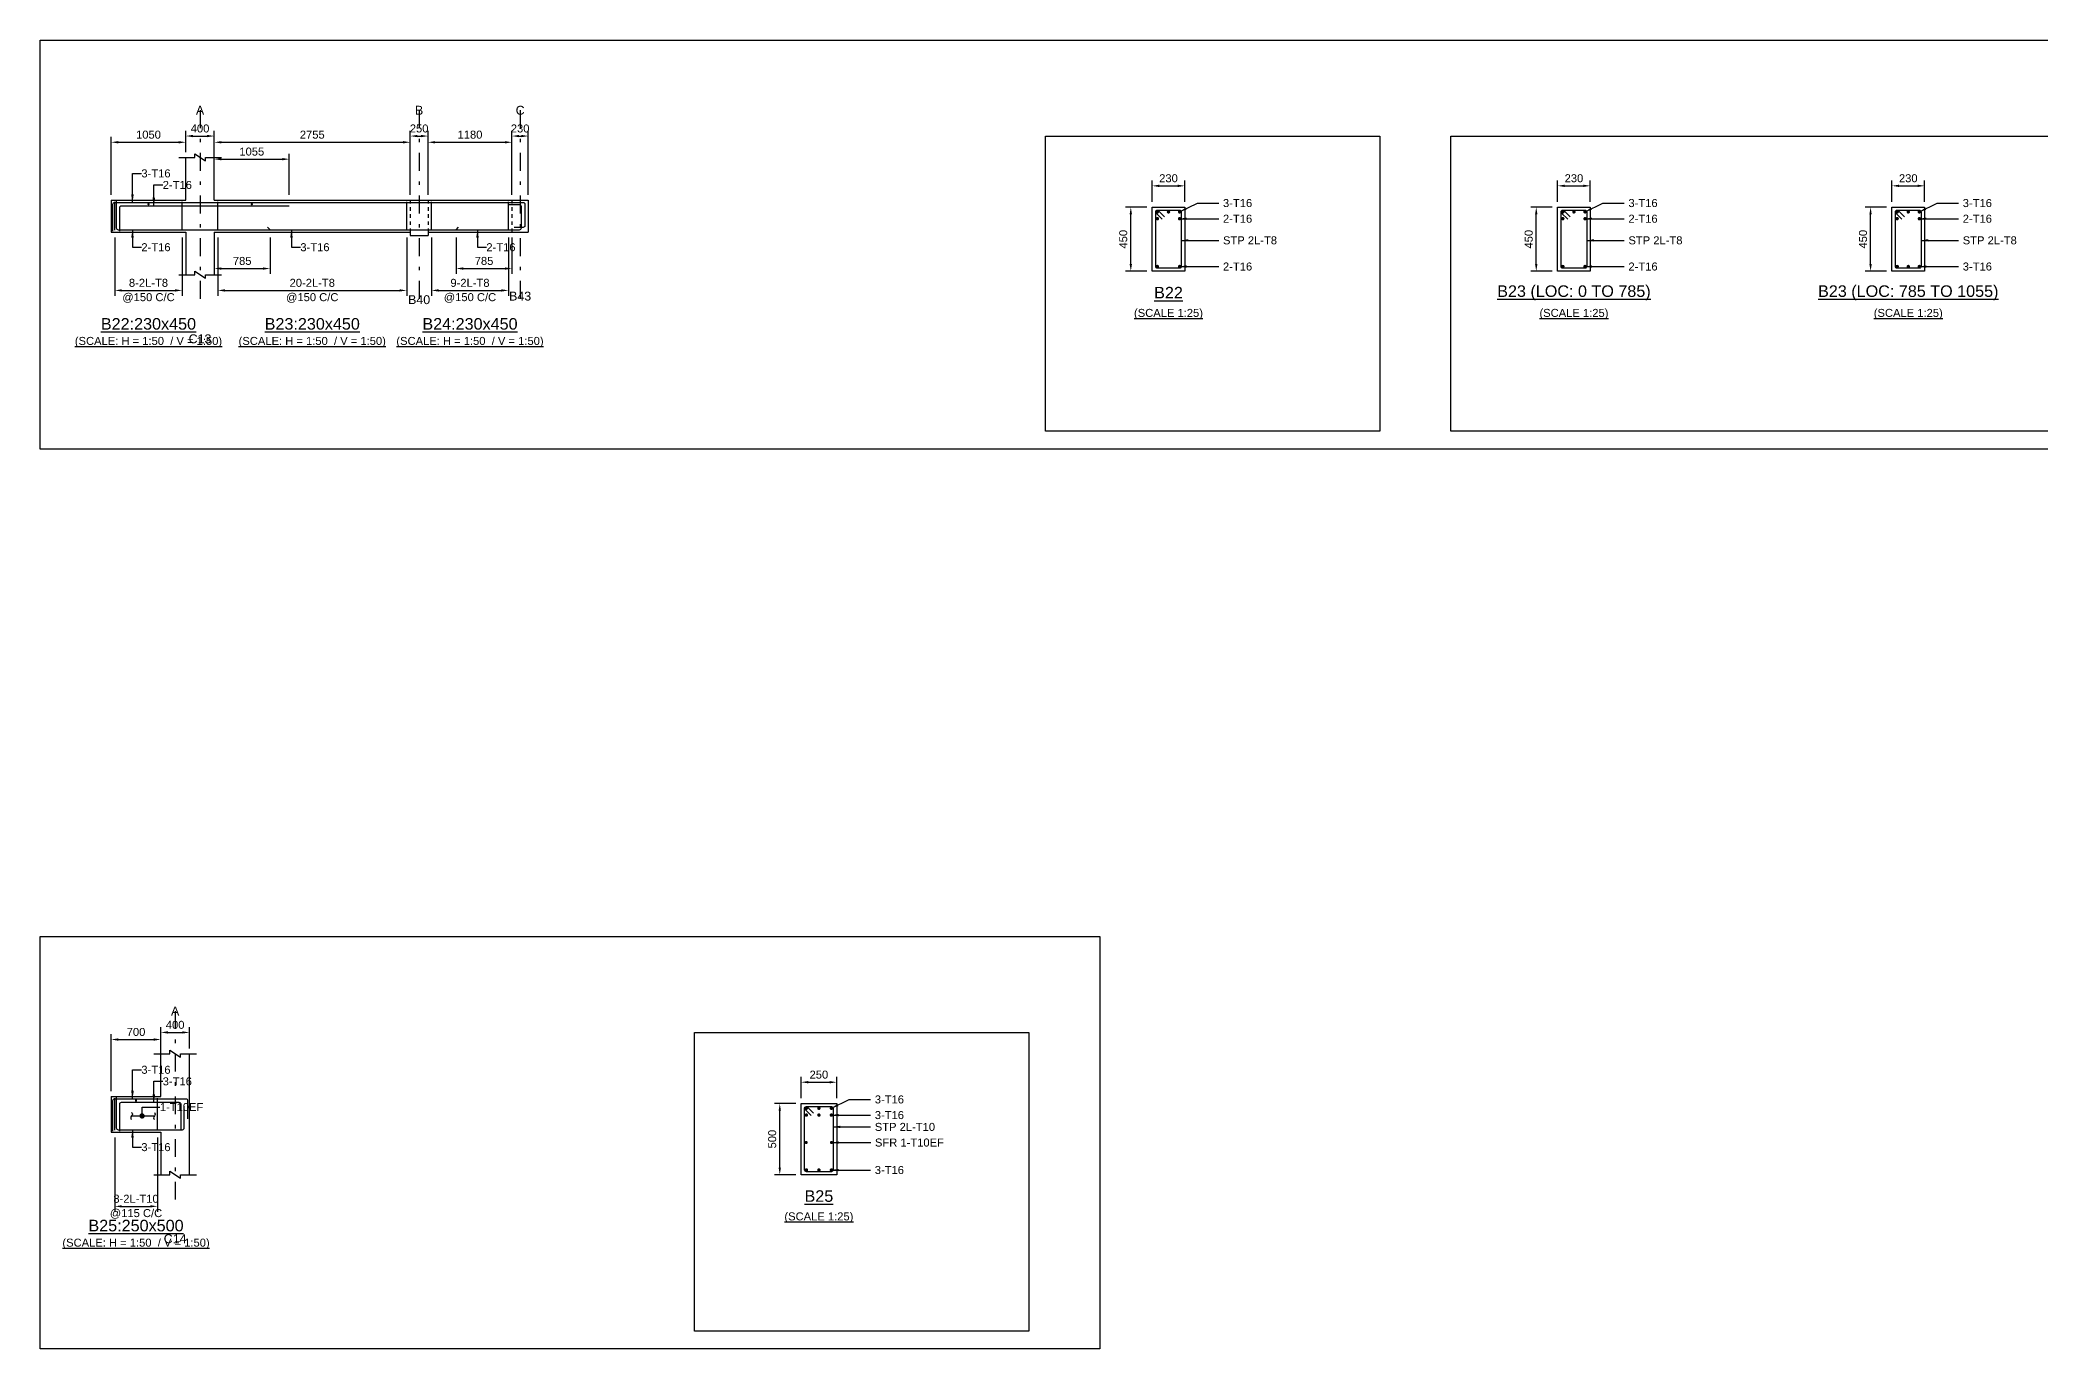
# Model space of a CAD drawing. Header units: inches. Extents: x -2000 to 143800, y -765100 to 3300.
# Drawn here: x -2000 to 54234, y -336100 to -299300 of the extents above; entities that cross this region are included whole.
import ezdxf
from ezdxf.enums import TextEntityAlignment as Align

# ---------------------------------------------------------------- set-up
doc = ezdxf.new("R2010")
doc.units = ezdxf.units.IN
doc.header["$LTSCALE"] = 1000
doc.header["$MEASUREMENT"] = 0
doc.linetypes.add('SCCenter', pattern=[1.2, 0.5, -0.3, 0.1, -0.3])
doc.linetypes.add('SCHidden', pattern=[0.2, 0.1, -0.1])
for name, color, linetype in [('Concrete Line', 2, 'Continuous'), ('Cut Line', 31, 'Continuous'), ('Dimension', 31, 'Continuous'), ('Grid', 8, 'Continuous'), ('Labels', 4, 'Continuous'), ('Labels_Support', 4, 'Continuous'), ('Link', 225, 'Continuous'), ('Reinforcement', 4, 'Continuous'), ('Schedule Border', 60, 'Continuous'), ('Spacer', 4, 'Continuous'), ('Text', 31, 'Continuous'), ('Text_Scale', 31, 'Continuous')]:
    doc.layers.add(name, color=color, linetype=linetype)
doc.styles.add('SC-SansSerif', font='SansSerif')
doc.styles.get("Standard").update_dxf_attribs({"font": 'txt.shx'})
doc.dimstyles.new('SCBBSDimStyl', dxfattribs={"dimtxt": 225, "dimasz": 200, "dimexe": 150, "dimexo": 150, "dimgap": 100, "dimtad": 1, "dimtoh": 1, "dimdec": 0, "dimzin": 0, "dimdsep": 46, "dimtxsty": 'SC-SansSerif', "dimcen": 0.09, "dimclrd": 8, "dimclre": 8, "dimclrt": 31, "dimadec": 0, "dimazin": 0, "dimtfac": 1, "dimtdec": 0, "dimtix": 1, "dimtofl": 0, "dimtmove": 0, "dimatfit": 3, "dimfxl": 1, "dimtolj": 1, "dimtzin": 0, "dimarcsym": 0})
doc.dimstyles.get("Standard").update_dxf_attribs({"dimtxt": 0.18, "dimasz": 225, "dimexe": 0.18, "dimexo": 0.0625, "dimgap": 0.09, "dimtad": 0, "dimtih": 1, "dimtoh": 1, "dimdec": 4, "dimzin": 0, "dimdsep": 46, "dimtxsty": 'Standard', "dimcen": 0.09, "dimadec": 0, "dimazin": 0, "dimtfac": 1, "dimtdec": 4, "dimtofl": 0, "dimtmove": 0, "dimatfit": 3, "dimfxl": 1, "dimtolj": 1, "dimtzin": 0, "dimarcsym": 0})

# ---------------------------------------------------------------- blocks, each defined once
blk = doc.blocks.new('*D197')
at = {"color": 8, "linetype": 'ByBlock', "lineweight": -2}
for p, q in [((100, -304850), (100, -306490)), ((2000, -304850), (2000, -306490)), ((300, -306340), (1800, -306340))]:
    blk.add_line(p, q, dxfattribs=at)
at = {"color": 8}
for points in [[(100, -306340), (300, -306307), (300, -306373)], [(2000, -306340), (1800, -306373), (1800, -306307)]]:
    blk.add_solid(points, dxfattribs=at)
at = {"layer": 'DEFPOINTS', "color": 31}
for p in [(100, -304700), (2000, -304700), (100, -306340)]:
    blk.add_point(p, dxfattribs=at)
at = {"color": 31, "char_height": 225, "attachment_point": 5, "style": 'SC-SansSerif'}
for s, insert in [('\\A1;@150 C/C', (1050, -306552)), ('\\A1;8-2L-T8', (1050, -306128))]:
    blk.add_mtext(s, dxfattribs=dict(at, insert=insert))
blk = doc.blocks.new('*D198')
at = {"color": 8, "linetype": 'ByBlock', "lineweight": -2}
for p, q in [((3000, -304850), (3000, -306490)), ((8310, -304850), (8310, -306490)), ((3200, -306340), (8110, -306340))]:
    blk.add_line(p, q, dxfattribs=at)
at = {"color": 8}
for points in [[(3000, -306340), (3200, -306307), (3200, -306373)], [(8310, -306340), (8110, -306373), (8110, -306307)]]:
    blk.add_solid(points, dxfattribs=at)
at = {"layer": 'DEFPOINTS', "color": 31}
for p in [(3000, -304700), (8310, -304700), (3000, -306340)]:
    blk.add_point(p, dxfattribs=at)
at = {"color": 31, "char_height": 225, "attachment_point": 5, "style": 'SC-SansSerif'}
for s, insert in [('\\A1;@150 C/C', (5655, -306552)), ('\\A1;20-2L-T8', (5655, -306128))]:
    blk.add_mtext(s, dxfattribs=dict(at, insert=insert))
blk = doc.blocks.new('*D199')
at = {"color": 8, "linetype": 'ByBlock', "lineweight": -2}
for p, q in [((9010, -304850), (9010, -306490)), ((11170, -304850), (11170, -306490)), ((9210, -306340), (10970, -306340))]:
    blk.add_line(p, q, dxfattribs=at)
at = {"color": 8}
for points in [[(9010, -306340), (9210, -306307), (9210, -306373)], [(11170, -306340), (10970, -306373), (10970, -306307)]]:
    blk.add_solid(points, dxfattribs=at)
at = {"layer": 'DEFPOINTS', "color": 31}
for p in [(9010, -304700), (11170, -304700), (9010, -306340)]:
    blk.add_point(p, dxfattribs=at)
at = {"color": 31, "char_height": 225, "attachment_point": 5, "style": 'SC-SansSerif'}
for s, insert in [('\\A1;@150 C/C', (10090, -306552)), ('\\A1;9-2L-T8', (10090, -306128))]:
    blk.add_mtext(s, dxfattribs=dict(at, insert=insert))
blk = doc.blocks.new('*D200')
at = {"color": 8, "linetype": 'ByBlock', "lineweight": -2}
for p, q in [((2900, -303650), (2900, -302500)), ((5010, -303650), (5010, -302500)), ((3100, -302650), (4810, -302650))]:
    blk.add_line(p, q, dxfattribs=at)
at = {"color": 8}
for points in [[(2900, -302650), (3100, -302617), (3100, -302683)], [(5010, -302650), (4810, -302683), (4810, -302617)]]:
    blk.add_solid(points, dxfattribs=at)
at = {"layer": 'DEFPOINTS', "color": 31}
for p in [(2900, -302650), (2900, -303800), (5010, -303800)]:
    blk.add_point(p, dxfattribs=at)
at = {"color": 31, "insert": (3955, -302438), "char_height": 225, "attachment_point": 5, "style": 'SC-SansSerif'}
blk.add_mtext('\\A1;1055', dxfattribs=at)
blk = doc.blocks.new('*D201')
at = {"color": 8, "linetype": 'ByBlock', "lineweight": -2}
for p, q in [((2900, -304850), (2900, -305875)), ((4470, -304850), (4470, -305875)), ((3100, -305725), (4270, -305725))]:
    blk.add_line(p, q, dxfattribs=at)
at = {"color": 8}
for points in [[(2900, -305725), (3100, -305692), (3100, -305758)], [(4470, -305725), (4270, -305758), (4270, -305692)]]:
    blk.add_solid(points, dxfattribs=at)
at = {"layer": 'DEFPOINTS', "color": 31}
for p in [(2900, -304700), (4470, -304700), (2900, -305725)]:
    blk.add_point(p, dxfattribs=at)
at = {"color": 31, "insert": (3685, -305512), "char_height": 225, "attachment_point": 5, "style": 'SC-SansSerif'}
blk.add_mtext('\\A1;785', dxfattribs=at)
blk = doc.blocks.new('*D202')
at = {"color": 8, "linetype": 'ByBlock', "lineweight": -2}
for p, q in [((9700, -304850), (9700, -305875)), ((11270, -304850), (11270, -305875)), ((9900, -305725), (11070, -305725))]:
    blk.add_line(p, q, dxfattribs=at)
at = {"color": 8}
for points in [[(9700, -305725), (9900, -305692), (9900, -305758)], [(11270, -305725), (11070, -305758), (11070, -305692)]]:
    blk.add_solid(points, dxfattribs=at)
at = {"layer": 'DEFPOINTS', "color": 31}
for p in [(9700, -304700), (11270, -304700), (9700, -305725)]:
    blk.add_point(p, dxfattribs=at)
at = {"color": 31, "insert": (10485, -305512), "char_height": 225, "attachment_point": 5, "style": 'SC-SansSerif'}
blk.add_mtext('\\A1;785', dxfattribs=at)
blk = doc.blocks.new('*D203')
at = {"color": 8, "linetype": 'ByBlock', "lineweight": -2}
for p, q in [((29270, -303850), (29270, -303250)), ((29470, -303400), (29990, -303400)), ((30190, -303850), (30190, -303250))]:
    blk.add_line(p, q, dxfattribs=at)
at = {"color": 8}
for points in [[(29270, -303400), (29470, -303367), (29470, -303433)], [(30190, -303400), (29990, -303433), (29990, -303367)]]:
    blk.add_solid(points, dxfattribs=at)
at = {"layer": 'DEFPOINTS', "color": 31}
for p in [(29270, -303400), (29270, -304000), (30190, -304000)]:
    blk.add_point(p, dxfattribs=at)
at = {"color": 31, "insert": (29730, -303188), "char_height": 225, "attachment_point": 5, "style": 'SC-SansSerif'}
blk.add_mtext('\\A1;230', dxfattribs=at)
blk = doc.blocks.new('*D204')
at = {"color": 8, "linetype": 'ByBlock', "lineweight": -2}
for p, q in [((29120, -304000), (28520, -304000)), ((28670, -305600), (28670, -304200)), ((29120, -305800), (28520, -305800))]:
    blk.add_line(p, q, dxfattribs=at)
at = {"color": 8}
for points in [[(28670, -304000), (28703, -304200), (28637, -304200)], [(28670, -305800), (28637, -305600), (28703, -305600)]]:
    blk.add_solid(points, dxfattribs=at)
at = {"layer": 'DEFPOINTS', "color": 31}
for p in [(29270, -304000), (28670, -305800), (29270, -305800)]:
    blk.add_point(p, dxfattribs=at)
at = {"color": 31, "insert": (28458, -304900), "char_height": 225, "attachment_point": 5, "rotation": 90, "style": 'SC-SansSerif'}
blk.add_mtext('\\A1;450', dxfattribs=at)
blk = doc.blocks.new('*D205')
at = {"color": 8, "linetype": 'ByBlock', "lineweight": -2}
for p, q in [((40670, -303850), (40670, -303250)), ((40870, -303400), (41390, -303400)), ((41590, -303850), (41590, -303250))]:
    blk.add_line(p, q, dxfattribs=at)
at = {"color": 8}
for points in [[(40670, -303400), (40870, -303367), (40870, -303433)], [(41590, -303400), (41390, -303433), (41390, -303367)]]:
    blk.add_solid(points, dxfattribs=at)
at = {"layer": 'DEFPOINTS', "color": 31}
for p in [(40670, -303400), (40670, -304000), (41590, -304000)]:
    blk.add_point(p, dxfattribs=at)
at = {"color": 31, "insert": (41130, -303188), "char_height": 225, "attachment_point": 5, "style": 'SC-SansSerif'}
blk.add_mtext('\\A1;230', dxfattribs=at)
blk = doc.blocks.new('*D206')
at = {"color": 8, "linetype": 'ByBlock', "lineweight": -2}
for p, q in [((40520, -304000), (39920, -304000)), ((40070, -305600), (40070, -304200)), ((40520, -305800), (39920, -305800))]:
    blk.add_line(p, q, dxfattribs=at)
at = {"color": 8}
for points in [[(40070, -304000), (40103, -304200), (40037, -304200)], [(40070, -305800), (40037, -305600), (40103, -305600)]]:
    blk.add_solid(points, dxfattribs=at)
at = {"layer": 'DEFPOINTS', "color": 31}
for p in [(40670, -304000), (40070, -305800), (40670, -305800)]:
    blk.add_point(p, dxfattribs=at)
at = {"color": 31, "insert": (39858, -304900), "char_height": 225, "attachment_point": 5, "rotation": 90, "style": 'SC-SansSerif'}
blk.add_mtext('\\A1;450', dxfattribs=at)
blk = doc.blocks.new('*D207')
at = {"color": 8, "linetype": 'ByBlock', "lineweight": -2}
for p, q in [((50070, -303850), (50070, -303250)), ((50270, -303400), (50790, -303400)), ((50990, -303850), (50990, -303250))]:
    blk.add_line(p, q, dxfattribs=at)
at = {"color": 8}
for points in [[(50070, -303400), (50270, -303367), (50270, -303433)], [(50990, -303400), (50790, -303433), (50790, -303367)]]:
    blk.add_solid(points, dxfattribs=at)
at = {"layer": 'DEFPOINTS', "color": 31}
for p in [(50070, -303400), (50070, -304000), (50990, -304000)]:
    blk.add_point(p, dxfattribs=at)
at = {"color": 31, "insert": (50530, -303188), "char_height": 225, "attachment_point": 5, "style": 'SC-SansSerif'}
blk.add_mtext('\\A1;230', dxfattribs=at)
blk = doc.blocks.new('*D208')
at = {"color": 8, "linetype": 'ByBlock', "lineweight": -2}
for p, q in [((49920, -304000), (49320, -304000)), ((49470, -305600), (49470, -304200)), ((49920, -305800), (49320, -305800))]:
    blk.add_line(p, q, dxfattribs=at)
at = {"color": 8}
for points in [[(49470, -304000), (49503, -304200), (49437, -304200)], [(49470, -305800), (49437, -305600), (49503, -305600)]]:
    blk.add_solid(points, dxfattribs=at)
at = {"layer": 'DEFPOINTS', "color": 31}
for p in [(50070, -304000), (49470, -305800), (50070, -305800)]:
    blk.add_point(p, dxfattribs=at)
at = {"color": 31, "insert": (49258, -304900), "char_height": 225, "attachment_point": 5, "rotation": 90, "style": 'SC-SansSerif'}
blk.add_mtext('\\A1;450', dxfattribs=at)
blk = doc.blocks.new('*D215')
at = {"color": 8, "linetype": 'ByBlock', "lineweight": -2}
for p, q in [((0, -303650), (0, -302025)), ((200, -302175), (1900, -302175)), ((2100, -302450), (2100, -302025))]:
    blk.add_line(p, q, dxfattribs=at)
at = {"color": 8}
for points in [[(0, -302175), (200, -302142), (200, -302208)], [(2100, -302175), (1900, -302208), (1900, -302142)]]:
    blk.add_solid(points, dxfattribs=at)
at = {"layer": 'DEFPOINTS', "color": 31}
for p in [(0, -302175), (2100, -302600), (0, -303800)]:
    blk.add_point(p, dxfattribs=at)
at = {"color": 31, "insert": (1050, -301962), "char_height": 225, "attachment_point": 5, "style": 'SC-SansSerif'}
blk.add_mtext('\\A1;1050', dxfattribs=at)
blk = doc.blocks.new('*D216')
at = {"color": 8, "linetype": 'ByBlock', "lineweight": -2}
for p, q in [((2900, -302450), (2900, -302025)), ((3100, -302175), (8210, -302175)), ((8410, -303650), (8410, -302025))]:
    blk.add_line(p, q, dxfattribs=at)
at = {"color": 8}
for points in [[(2900, -302175), (3100, -302142), (3100, -302208)], [(8410, -302175), (8210, -302208), (8210, -302142)]]:
    blk.add_solid(points, dxfattribs=at)
at = {"layer": 'DEFPOINTS', "color": 31}
for p in [(2900, -302175), (2900, -302600), (8410, -303800)]:
    blk.add_point(p, dxfattribs=at)
at = {"color": 31, "insert": (5655, -301962), "char_height": 225, "attachment_point": 5, "style": 'SC-SansSerif'}
blk.add_mtext('\\A1;2755', dxfattribs=at)
blk = doc.blocks.new('*D217')
at = {"color": 8, "linetype": 'ByBlock', "lineweight": -2}
for p, q in [((8910, -303650), (8910, -302025)), ((9110, -302175), (11070, -302175)), ((11270, -303650), (11270, -302025))]:
    blk.add_line(p, q, dxfattribs=at)
at = {"color": 8}
for points in [[(8910, -302175), (9110, -302142), (9110, -302208)], [(11270, -302175), (11070, -302208), (11070, -302142)]]:
    blk.add_solid(points, dxfattribs=at)
at = {"layer": 'DEFPOINTS', "color": 31}
for p in [(8910, -302175), (8910, -303800), (11270, -303800)]:
    blk.add_point(p, dxfattribs=at)
at = {"color": 31, "insert": (10090, -301962), "char_height": 225, "attachment_point": 5, "style": 'SC-SansSerif'}
blk.add_mtext('\\A1;1180', dxfattribs=at)
blk = doc.blocks.new('*D218')
at = {"color": 8, "linetype": 'ByBlock', "lineweight": -2}
for p, q in [((2100, -302450), (2100, -301850)), ((2900, -303650), (2900, -301850)), ((2300, -302000), (2700, -302000))]:
    blk.add_line(p, q, dxfattribs=at)
at = {"color": 8}
for points in [[(2100, -302000), (2300, -301967), (2300, -302033)], [(2900, -302000), (2700, -302033), (2700, -301967)]]:
    blk.add_solid(points, dxfattribs=at)
at = {"layer": 'DEFPOINTS', "color": 31}
for p in [(2100, -302000), (2100, -302600), (2900, -303800)]:
    blk.add_point(p, dxfattribs=at)
at = {"color": 31, "insert": (2500, -301788), "char_height": 225, "attachment_point": 5, "style": 'SC-SansSerif'}
blk.add_mtext('\\A1;400', dxfattribs=at)
blk = doc.blocks.new('*D219')
at = {"color": 8, "linetype": 'ByBlock', "lineweight": -2}
for p, q in [((8410, -303650), (8410, -301850)), ((8910, -303650), (8910, -301850)), ((8610, -302000), (8710, -302000))]:
    blk.add_line(p, q, dxfattribs=at)
at = {"color": 8}
for points in [[(8410, -302000), (8610, -301967), (8610, -302033)], [(8910, -302000), (8710, -302033), (8710, -301967)]]:
    blk.add_solid(points, dxfattribs=at)
at = {"layer": 'DEFPOINTS', "color": 31}
for p in [(8410, -302000), (8410, -303800), (8910, -303800)]:
    blk.add_point(p, dxfattribs=at)
at = {"color": 31, "insert": (8660, -301788), "char_height": 225, "attachment_point": 5, "style": 'SC-SansSerif'}
blk.add_mtext('\\A1;250', dxfattribs=at)
blk = doc.blocks.new('*D220')
at = {"color": 8, "linetype": 'ByBlock', "lineweight": -2}
for p, q in [((11270, -303650), (11270, -301850)), ((11730, -303650), (11730, -301850)), ((11470, -302000), (11530, -302000))]:
    blk.add_line(p, q, dxfattribs=at)
at = {"color": 8}
for points in [[(11270, -302000), (11470, -301967), (11470, -302033)], [(11730, -302000), (11530, -302033), (11530, -301967)]]:
    blk.add_solid(points, dxfattribs=at)
at = {"layer": 'DEFPOINTS', "color": 31}
for p in [(11270, -302000), (11270, -303800), (11730, -303800)]:
    blk.add_point(p, dxfattribs=at)
at = {"color": 31, "insert": (11500, -301788), "char_height": 225, "attachment_point": 5, "style": 'SC-SansSerif'}
blk.add_mtext('\\A1;230', dxfattribs=at)
blk = doc.blocks.new('*D221')
at = {"color": 8, "linetype": 'ByBlock', "lineweight": -2}
for p, q in [((100, -330150), (100, -332240)), ((1300, -330150), (1300, -332240)), ((300, -332090), (1100, -332090))]:
    blk.add_line(p, q, dxfattribs=at)
at = {"color": 8}
for points in [[(100, -332090), (300, -332057), (300, -332123)], [(1300, -332090), (1100, -332123), (1100, -332057)]]:
    blk.add_solid(points, dxfattribs=at)
at = {"layer": 'DEFPOINTS', "color": 31}
for p in [(100, -330000), (1300, -330000), (100, -332090)]:
    blk.add_point(p, dxfattribs=at)
at = {"color": 31, "char_height": 225, "attachment_point": 5, "style": 'SC-SansSerif'}
for s, insert in [('\\A1;8-2L-T10', (700, -331878)), ('\\A1;@115 C/C', (700, -332302))]:
    blk.add_mtext(s, dxfattribs=dict(at, insert=insert))
blk = doc.blocks.new('*D222')
at = {"color": 8, "linetype": 'ByBlock', "lineweight": -2}
for p, q in [((19400, -329050), (19400, -328450)), ((19600, -328600), (20200, -328600)), ((20400, -329050), (20400, -328450))]:
    blk.add_line(p, q, dxfattribs=at)
at = {"color": 8}
for points in [[(19400, -328600), (19600, -328567), (19600, -328633)], [(20400, -328600), (20200, -328633), (20200, -328567)]]:
    blk.add_solid(points, dxfattribs=at)
at = {"layer": 'DEFPOINTS', "color": 31}
for p in [(19400, -328600), (19400, -329200), (20400, -329200)]:
    blk.add_point(p, dxfattribs=at)
at = {"color": 31, "insert": (19900, -328388), "char_height": 225, "attachment_point": 5, "style": 'SC-SansSerif'}
blk.add_mtext('\\A1;250', dxfattribs=at)
blk = doc.blocks.new('*D223')
at = {"color": 8, "linetype": 'ByBlock', "lineweight": -2}
for p, q in [((19250, -329200), (18650, -329200)), ((18800, -331000), (18800, -329400)), ((19250, -331200), (18650, -331200))]:
    blk.add_line(p, q, dxfattribs=at)
at = {"color": 8}
for points in [[(18800, -329200), (18833, -329400), (18767, -329400)], [(18800, -331200), (18767, -331000), (18833, -331000)]]:
    blk.add_solid(points, dxfattribs=at)
at = {"layer": 'DEFPOINTS', "color": 31}
for p in [(19400, -329200), (18800, -331200), (19400, -331200)]:
    blk.add_point(p, dxfattribs=at)
at = {"color": 31, "insert": (18588, -330200), "char_height": 225, "attachment_point": 5, "rotation": 90, "style": 'SC-SansSerif'}
blk.add_mtext('\\A1;500', dxfattribs=at)
blk = doc.blocks.new('*D224')
at = {"color": 8, "linetype": 'ByBlock', "lineweight": -2}
for p, q in [((0, -328850), (0, -327250)), ((1400, -327650), (1400, -327250)), ((200, -327400), (1200, -327400))]:
    blk.add_line(p, q, dxfattribs=at)
at = {"color": 8}
for points in [[(0, -327400), (200, -327367), (200, -327433)], [(1400, -327400), (1200, -327433), (1200, -327367)]]:
    blk.add_solid(points, dxfattribs=at)
at = {"layer": 'DEFPOINTS', "color": 31}
for p in [(0, -327400), (1400, -327800), (0, -329000)]:
    blk.add_point(p, dxfattribs=at)
at = {"color": 31, "insert": (700, -327188), "char_height": 225, "attachment_point": 5, "style": 'SC-SansSerif'}
blk.add_mtext('\\A1;700', dxfattribs=at)
blk = doc.blocks.new('*D225')
at = {"color": 8, "linetype": 'ByBlock', "lineweight": -2}
for p, q in [((1400, -328850), (1400, -327050)), ((1600, -327200), (2000, -327200)), ((2200, -327650), (2200, -327050))]:
    blk.add_line(p, q, dxfattribs=at)
at = {"color": 8}
for points in [[(1400, -327200), (1600, -327167), (1600, -327233)], [(2200, -327200), (2000, -327233), (2000, -327167)]]:
    blk.add_solid(points, dxfattribs=at)
at = {"layer": 'DEFPOINTS', "color": 31}
for p in [(1400, -327200), (2200, -327800), (1400, -329000)]:
    blk.add_point(p, dxfattribs=at)
at = {"color": 31, "insert": (1800, -326988), "char_height": 225, "attachment_point": 5, "style": 'SC-SansSerif'}
blk.add_mtext('\\A1;400', dxfattribs=at)

msp = doc.modelspace()

# ---------------------------------------------------------------- linework, layer by layer
msp.add_lwpolyline([(870, -329548), (870, -329298), (1370, -329298)])
at = {"layer": 'Concrete Line'}
for p, q in [((2100, -303800), (2100, -302600)), ((2900, -303800), (2900, -302600)), ((0, -303800), (0, -304700)), ((2100, -304700), (2100, -305900)), ((2900, -304700), (2900, -305900)), ((1400, -329000), (1400, -327800)), ((2200, -331200), (2200, -327800)), ((0, -329000), (0, -330000)), ((1400, -330000), (1400, -331200))]:
    msp.add_line(p, q, dxfattribs=at)
for points in [[(0, -303800), (2100, -303800)], [(2900, -303800), (8410, -303800)], [(8410, -303800), (8910, -303800)], [(8910, -303800), (11270, -303800)], [(11270, -303800), (11730, -303800)], [(11730, -303800), (11730, -304700)], [(0, -304700), (2100, -304700)], [(2900, -304700), (8410, -304700)], [(8410, -304700), (8410, -304800)], [(8910, -304700), (8910, -304800)], [(8910, -304700), (11270, -304700)], [(11270, -304700), (11730, -304700)], [(8410, -304800), (8910, -304800)], [(0, -329000), (1400, -329000)], [(0, -330000), (1400, -330000)]]:
    msp.add_lwpolyline(points, dxfattribs=at)
at = {"layer": 'Concrete Line', "color": 8, "linetype": 'SCHidden'}
for points in [[(8410, -303800), (8410, -304700)], [(8910, -303800), (8910, -304700)], [(11270, -303800), (11270, -304700)]]:
    msp.add_lwpolyline(points, dxfattribs=at)
at = {"layer": 'Concrete Line'}
for points in [[(29270, -304000), (30190, -304000), (30190, -305800), (29270, -305800)], [(40670, -304000), (41590, -304000), (41590, -305800), (40670, -305800)], [(50070, -304000), (50990, -304000), (50990, -305800), (50070, -305800)], [(19400, -329200), (20400, -329200), (20400, -331200), (19400, -331200)]]:
    msp.add_lwpolyline(points, close=True, dxfattribs=at)
at = {"layer": 'Cut Line'}
for points in [[(1900, -302600), (2350, -302600), (2350, -302500), (2650, -302700), (2650, -302600), (3100, -302600)], [(1900, -305900), (2350, -305900), (2350, -305800), (2650, -306000), (2650, -305900), (3100, -305900)], [(1200, -327800), (1650, -327800), (1650, -327700), (1950, -327900), (1950, -327800), (2400, -327800)], [(1200, -331200), (1650, -331200), (1650, -331100), (1950, -331300), (1950, -331200), (2400, -331200)]]:
    msp.add_lwpolyline(points, dxfattribs=at)
at = {"layer": 'Dimension', "color": 8, "const_width": 75}
msp.add_lwpolyline([(832.5, -329548, 1), (907.5, -329548, 1)], format="xyb", close=True, dxfattribs=at)
at = {"layer": 'Grid', "linetype": 'SCCenter'}
for p, q in [((2500, -301275), (2500, -306700)), ((8660, -301275), (8660, -306700)), ((11500, -301275), (11500, -306700)), ((1800, -326600), (1800, -332000))]:
    msp.add_line(p, q, dxfattribs=at)
at = {"layer": 'Grid'}
for centre in [(2500, -301275), (8660, -301275), (11500, -301275), (1800, -326600)]:
    msp.add_circle(centre, 0, dxfattribs=at)
at = {"layer": 'Link'}
for p, q in [((100, -304650), (100, -303850)), ((2000, -304650), (2000, -303850)), ((3000, -304650), (3000, -303850)), ((8310, -304650), (8310, -303850)), ((9010, -304650), (9010, -303850)), ((11170, -304650), (11170, -303850)), ((100, -329950), (100, -329050)), ((1300, -329950), (1300, -329050))]:
    msp.add_line(p, q, dxfattribs=at)
for points in [[(29553.8, -304335.6), (29384.1, -304165.9, -0.6681786), (29418, -304084), (30042, -304084, -0.4142136), (30090, -304132), (30090, -305668, -0.4142136), (30042, -305716), (29418, -305716, -0.4142136), (29370, -305668), (29370, -304132, -0.6681786), (29451.9, -304098.1), (29621.6, -304267.8)], [(40953.8, -304335.6), (40784.1, -304165.9, -0.6681786), (40818, -304084), (41442, -304084, -0.4142136), (41490, -304132), (41490, -305668, -0.4142136), (41442, -305716), (40818, -305716, -0.4142136), (40770, -305668), (40770, -304132, -0.6681786), (40851.9, -304098.1), (41021.6, -304267.8)], [(50353.8, -304335.6), (50184.1, -304165.9, -0.6681786), (50218, -304084), (50842, -304084, -0.4142136), (50890, -304132), (50890, -305668, -0.4142136), (50842, -305716), (50218, -305716, -0.4142136), (50170, -305668), (50170, -304132, -0.6681786), (50251.9, -304098.1), (50421.6, -304267.8)], [(19683.8, -329535.6), (19514.1, -329365.9, -0.6681786), (19548, -329284), (20252, -329284, -0.4142136), (20300, -329332), (20300, -331068, -0.4142136), (20252, -331116), (19548, -331116, -0.4142136), (19500, -331068), (19500, -329332, -0.6681786), (19581.9, -329298.1), (19751.6, -329467.8)]]:
    msp.add_lwpolyline(points, format="xyb", dxfattribs=at)
at = {"layer": 'Reinforcement'}
for points in [[(50, -304675), (50, -303916, -0.4142136), (100, -303866), (11582, -303866, -0.4142136), (11632, -303916), (11632, -304520, -0.4142136), (11582, -304570), (11332, -304570)], [(146, -303825), (146, -304584, 0.4142136), (196, -304634), (11486, -304634, 0.4142136), (11536, -304584), (11536, -303980, 0.4142136), (11486, -303930), (11186, -303930)], [(242, -304675), (242, -304012, -0.4142136), (292, -303962), (5010, -303962)], [(50, -329975), (50, -329116, -0.4142136), (100, -329066), (2100, -329066, -0.4142136), (2150, -329116), (2150, -329628)], [(146, -329025), (146, -329884, 0.4142136), (196, -329934), (2004, -329934, 0.4142136), (2054, -329884), (2054, -329276)], [(242, -329975), (242, -329212, -0.4142136), (292, -329162), (1908, -329162, -0.4142136), (1958, -329212), (1958, -329916)], [(575, -329448, -0.5), (575, -329548, 0.5), (575, -329648)], [(1215, -329448, -0.5), (1215, -329548, 0.5), (1215, -329648)]]:
    msp.add_lwpolyline(points, format="xyb", dxfattribs=at)
for points, const_width in [([(29394, -304132, 1), (29442, -304132, 1)], 48), ([(29706, -304132, 1), (29754, -304132, 1)], 48), ([(30018, -304132, 1), (30066, -304132, 1)], 48), ([(40794, -304132, 1), (40842, -304132, 1)], 48), ([(41106, -304132, 1), (41154, -304132, 1)], 48), ([(41418, -304132, 1), (41466, -304132, 1)], 48), ([(50194, -304132, 1), (50242, -304132, 1)], 48), ([(50506, -304132, 1), (50554, -304132, 1)], 48), ([(50818, -304132, 1), (50866, -304132, 1)], 48), ([(29394, -304324, 1), (29442, -304324, 1)], 48), ([(30018, -304324, 1), (30066, -304324, 1)], 48), ([(40794, -304324, 1), (40842, -304324, 1)], 48), ([(41418, -304324, 1), (41466, -304324, 1)], 48), ([(50194, -304324, 1), (50242, -304324, 1)], 48), ([(50818, -304324, 1), (50866, -304324, 1)], 48), ([(29394, -305668, 1), (29442, -305668, 1)], 48), ([(30018, -305668, 1), (30066, -305668, 1)], 48), ([(40794, -305668, 1), (40842, -305668, 1)], 48), ([(41418, -305668, 1), (41466, -305668, 1)], 48), ([(50194, -305668, 1), (50242, -305668, 1)], 48), ([(50506, -305668, 1), (50554, -305668, 1)], 48), ([(50818, -305668, 1), (50866, -305668, 1)], 48), ([(19524, -329332, 1), (19572, -329332, 1)], 48), ([(19524, -329524, 1), (19572, -329524, 1)], 48), ([(19876, -329332, 1), (19924, -329332, 1)], 48), ([(19876, -329524, 1), (19924, -329524, 1)], 48), ([(20228, -329332, 1), (20276, -329332, 1)], 48), ([(20228, -329524, 1), (20276, -329524, 1)], 48), ([(19522, -330296, 1), (19566, -330296, 1)], 44), ([(20234, -330296, 1), (20278, -330296, 1)], 44), ([(19524, -331068, 1), (19572, -331068, 1)], 48), ([(19876, -331068, 1), (19924, -331068, 1)], 48), ([(20228, -331068, 1), (20276, -331068, 1)], 48)]:
    msp.add_lwpolyline(points, format="xyb", close=True, dxfattribs=dict(at, const_width=const_width))
for points in [[(4399.3, -304563.3), (4470, -304634), (9700, -304634), (9770.7, -304563.3)], [(575, -329548), (1215, -329548)]]:
    msp.add_lwpolyline(points, dxfattribs=at)
at = {"layer": 'Schedule Border'}
for points in [[(-2000, -299300), (88670, -299300), (88670, -310800), (-2000, -310800)], [(26270, -302000), (35670, -302000), (35670, -310300), (26270, -310300)], [(37670, -302000), (65870, -302000), (65870, -310300), (37670, -310300)], [(-2000, -324500), (27800, -324500), (27800, -336100), (-2000, -336100)], [(16400, -327200), (25800, -327200), (25800, -335600), (16400, -335600)]]:
    msp.add_lwpolyline(points, close=True, dxfattribs=at)
at = {"layer": 'Spacer', "const_width": 32}
for points in [[(1034, -303914, 1), (1066, -303914, 1)], [(3939, -303914, 1), (3971, -303914, 1)], [(684, -329114, 1), (716, -329114, 1)]]:
    msp.add_lwpolyline(points, format="xyb", close=True, dxfattribs=at)

# ---------------------------------------------------------------- texts
at = {"layer": 'Dimension', "style": 'SC-SansSerif'}
msp.add_text('1-T10EF', height=225, dxfattribs=at).set_placement((1370, -329298), align=Align.MIDDLE_LEFT)
at = {"layer": 'Grid', "style": 'SC-SansSerif'}
for s, p in [('A', (2500, -301275)), ('B', (8660, -301275)), ('C', (11500, -301275)), ('A', (1800, -326600))]:
    msp.add_text(s, height=250, dxfattribs=at).set_placement(p, align=Align.MIDDLE)
at = {"layer": 'Labels', "style": 'SC-SansSerif'}
for s, p in [('%%uB22', (29730, -306400)), ('%%uB23 (LOC: 0 TO 785)', (41130, -306400)), ('%%uB23 (LOC: 785 TO 1055)', (50530, -306400)), ('%%uB25', (19900, -331800))]:
    msp.add_text(s, height=325, dxfattribs=at).set_placement(p, align=Align.MIDDLE)
for s, p in [('%%uB22:230x450', (1050, -307540)), ('%%uB23:230x450', (5655, -307540)), ('%%uB24:230x450', (10090, -307540)), ('%%uB25:250x500', (700, -332890))]:
    msp.add_text(s, height=325, dxfattribs=at).set_placement(p, align=Align.BOTTOM_CENTER)
at = {"layer": 'Labels_Support', "style": 'SC-SansSerif'}
for s, p in [('B40', (8660, -306800)), ('B43', (11500, -306700)), ('C13', (2500, -307900)), ('C14', (1800, -333200))]:
    msp.add_text(s, height=250, dxfattribs=at).set_placement(p, align=Align.BOTTOM_CENTER)
at = {"layer": 'Text', "style": 'SC-SansSerif'}
for s, p in [('3-T16', (850, -303050)), ('2-T16', (1450, -303375)), ('3-T16', (31262, -303884)), ('2-T16', (31262, -304324)), ('3-T16', (42662, -303884)), ('2-T16', (42662, -304324)), ('3-T16', (52062, -303884)), ('2-T16', (52062, -304324)), ('2-T16', (850, -305125)), ('3-T16', (5320, -305125)), ('2-T16', (10550, -305125)), ('STP 2L-T8', (31262, -304932)), ('STP 2L-T8', (42662, -304932)), ('STP 2L-T8', (52062, -304932)), ('2-T16', (31262, -305668)), ('2-T16', (42662, -305668)), ('3-T16', (52062, -305668)), ('3-T16', (850, -328250)), ('3-T16', (1450, -328575)), ('3-T16', (21472, -329084)), ('3-T16', (21472, -329524)), ('STP 2L-T10', (21472, -329856)), ('3-T16', (850, -330425)), ('SFR 1-T10EF', (21476, -330296)), ('3-T16', (21472, -331068))]:
    msp.add_text(s, height=225, dxfattribs=at).set_placement(p, align=Align.MIDDLE_LEFT)
for p in [(29730, -307000), (41130, -307000), (50530, -307000), (19900, -332400)]:
    msp.add_text('%%u(SCALE 1:25)', height=225, dxfattribs=at).set_placement(p, align=Align.MIDDLE)
at = {"layer": 'Text_Scale', "style": 'SC-SansSerif'}
for p in [(1050, -307940), (5655, -307940), (10090, -307940), (700, -333290)]:
    msp.add_text('%%u(SCALE: H = 1:50  / V = 1:50)', height=225, dxfattribs=at).set_placement(p, align=Align.BOTTOM_CENTER)

# ---------------------------------------------------------------- dimensions: what is measured, and where the dimension line sits
at = {"layer": 'Dimension'}
for base, p1, p2, text, picture, middle in [((2100, -302175), (0, -303800), (2100, -302600), '1050', '*D215', (1050, -302175)), ((2900, -302000), (2100, -302600), (2900, -303800), '400', '*D218', (2500, -302000)), ((8410, -302175), (2900, -302600), (8410, -303800), '2755', '*D216', (5655, -302175)), ((8910, -302000), (8410, -303800), (8910, -303800), '250', '*D219', (8660, -302000)), ((11270, -302175), (8910, -303800), (11270, -303800), '1180', '*D217', (10090, -302175)), ((11730, -302000), (11270, -303800), (11730, -303800), '230', '*D220', (11500, -302000)), ((5010, -302650), (2900, -303800), (5010, -303800), '1055', '*D200', (3955, -302650)), ((2000, -306340), (100, -304700), (2000, -304700), '8-2L-T8\\X@150 C/C', '*D197', (1050, -306340)), ((4470, -305725), (2900, -304700), (4470, -304700), '785', '*D201', (3685, -305725)), ((8310, -306340), (3000, -304700), (8310, -304700), '20-2L-T8\\X@150 C/C', '*D198', (5655, -306340)), ((11170, -306340), (9010, -304700), (11170, -304700), '9-2L-T8\\X@150 C/C', '*D199', (10090, -306340)), ((11270, -305725), (9700, -304700), (11270, -304700), '785', '*D202', (10485, -305725)), ((1400, -327400), (0, -329000), (1400, -327800), '700', '*D224', (700, -327400)), ((2200, -327200), (1400, -329000), (2200, -327800), '400', '*D225', (1800, -327200)), ((1300, -332090), (100, -330000), (1300, -330000), '8-2L-T10\\X@115 C/C', '*D221', (700, -332090))]:
    dim = msp.add_linear_dim(base=base, p1=p1, p2=p2, text=text, dimstyle='SCBBSDimStyl', dxfattribs=at)
    dim.commit()
    dim.dimension.update_dxf_attribs({"geometry": picture, "text_midpoint": middle})
for base, p1, p2, angle, text, picture, middle in [((30190, -303400), (29270, -304000), (30190, -304000), 0, '230', '*D203', (29730, -303400)), ((41590, -303400), (40670, -304000), (41590, -304000), 0, '230', '*D205', (41130, -303400)), ((50990, -303400), (50070, -304000), (50990, -304000), 0, '230', '*D207', (50530, -303400)), ((28670, -304000), (29270, -305800), (29270, -304000), 90, '450', '*D204', (28670, -304900)), ((40070, -304000), (40670, -305800), (40670, -304000), 90, '450', '*D206', (40070, -304900)), ((49470, -304000), (50070, -305800), (50070, -304000), 90, '450', '*D208', (49470, -304900)), ((20400, -328600), (19400, -329200), (20400, -329200), 0, '250', '*D222', (19900, -328600)), ((18800, -329200), (19400, -331200), (19400, -329200), 90, '500', '*D223', (18800, -330200))]:
    dim = msp.add_linear_dim(base=base, p1=p1, p2=p2, angle=angle, text=text, dimstyle='SCBBSDimStyl', override={"dimjust": 0}, dxfattribs=at)
    dim.commit()
    dim.dimension.update_dxf_attribs({"geometry": picture, "text_midpoint": middle, "dimtype": 129})

# ---------------------------------------------------------------- leaders
at = {"layer": 'Dimension', "color": 8}
for points, dimstyle in [([(600, -303866), (600, -303050), (850, -303050)], 'Standard'), ([(1200, -303962), (1200, -303375), (1450, -303375)], 'Standard'), ([(30042, -304132), (30542, -303884), (31142, -303884)], 'SCBBSDimStyl'), ([(41442, -304132), (41942, -303884), (42542, -303884)], 'SCBBSDimStyl'), ([(50842, -304132), (51342, -303884), (51942, -303884)], 'SCBBSDimStyl'), ([(600, -304634), (600, -305125), (850, -305125)], 'Standard'), ([(5070, -304634), (5070, -305125), (5320, -305125)], 'Standard'), ([(10300, -304634), (10300, -305125), (10550, -305125)], 'Standard'), ([(30042, -304324), (30542, -304324), (31142, -304324)], 'SCBBSDimStyl'), ([(41442, -304324), (41942, -304324), (42542, -304324)], 'SCBBSDimStyl'), ([(50842, -304324), (51342, -304324), (51942, -304324)], 'SCBBSDimStyl'), ([(30090, -304932), (31142, -304932)], 'SCBBSDimStyl'), ([(41490, -304932), (42542, -304932)], 'SCBBSDimStyl'), ([(50890, -304932), (51942, -304932)], 'SCBBSDimStyl'), ([(30042, -305668), (30542, -305668), (31142, -305668)], 'SCBBSDimStyl'), ([(41442, -305668), (41942, -305668), (42542, -305668)], 'SCBBSDimStyl'), ([(50842, -305668), (51342, -305668), (51942, -305668)], 'SCBBSDimStyl'), ([(600, -329066), (600, -328250), (850, -328250)], 'Standard'), ([(1200, -329162), (1200, -328575), (1450, -328575)], 'Standard'), ([(20252, -329332), (20752, -329084), (21352, -329084)], 'SCBBSDimStyl'), ([(20252, -329524), (20752, -329524), (21352, -329524)], 'SCBBSDimStyl'), ([(600, -329934), (600, -330425), (850, -330425)], 'Standard'), ([(20300, -329856), (21352, -329856)], 'SCBBSDimStyl'), ([(20256, -330296), (21356, -330296)], 'SCBBSDimStyl'), ([(20252, -331068), (20752, -331068), (21352, -331068)], 'SCBBSDimStyl')]:
    msp.add_leader(points, dimstyle=dimstyle, dxfattribs=at)

doc.saveas('drawing.dxf')
